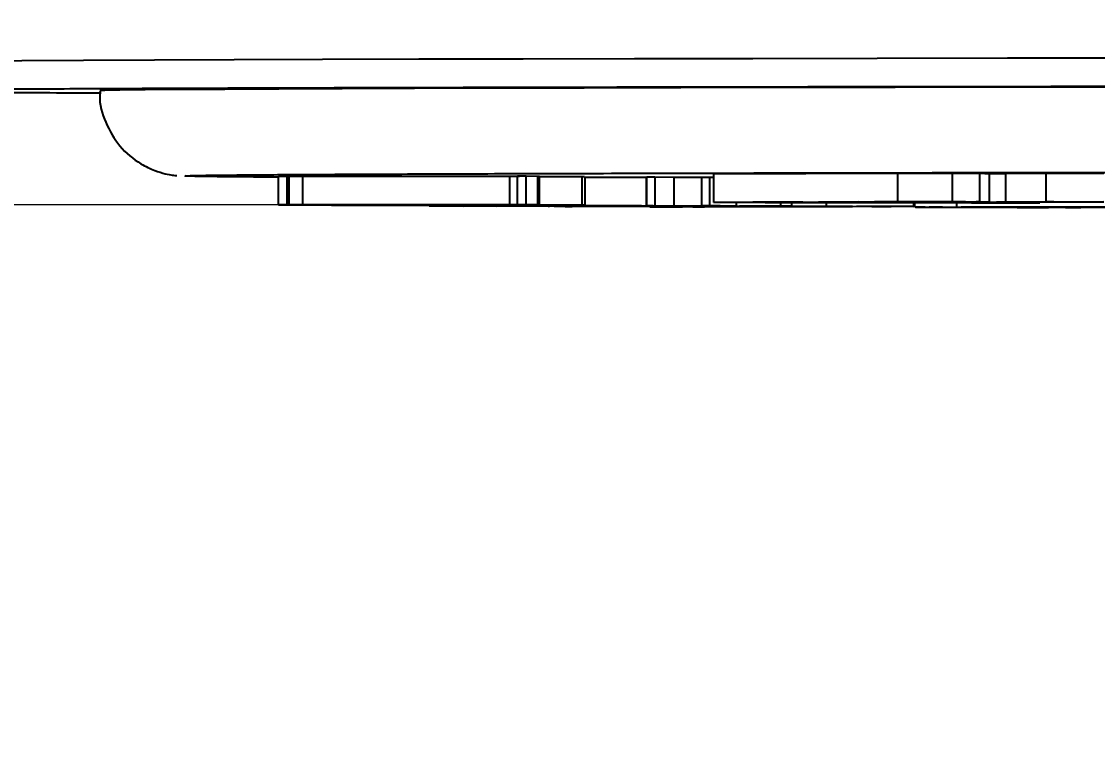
# Model space of a CAD drawing. Header units: millimetres. Extents: x 2251 to 4395, y 932 to 2449.
# Drawn here: x 3028.25 to 3066.2, y 1070.85 to 1096.67 of the extents above; entities that cross this region are included whole.
import ezdxf

# ---------------------------------------------------------------- set-up
doc = ezdxf.new("R2010")
doc.units = ezdxf.units.MM
doc.layers.add('AM_5', color=3, linetype='Continuous', lineweight=25)
doc.styles.add('SLDTEXTSTYLE1', font='txt.shx', dxfattribs={"width": 0.7, "bigfont": 'gbcbig.shx'})
doc.dimstyles.new('SLDDIMSTYLE12$0', dxfattribs={"dimtxt": 12, "dimasz": 10, "dimexe": 0, "dimexo": 0.0625, "dimgap": 0.875, "dimtad": 1, "dimdec": 1, "dimlfac": 1.8, "dimrnd": 1e-09, "dimzin": 12, "dimdsep": 46, "dimtxsty": 'SLDTEXTSTYLE1', "dimcen": 0.09, "dimdle": 8.16, "dimclrd": 3, "dimclre": 3, "dimadec": 0, "dimazin": 3, "dimtfac": 1, "dimtdec": 1, "dimtofl": 0, "dimtmove": 0, "dimatfit": 3, "dimfxl": 0, "dimfrac": 2, "dimtolj": 1, "dimlwd": 5, "dimlwe": 5, "dimarcsym": 0})

# ---------------------------------------------------------------- blocks, each defined once
blk = doc.blocks.new('*D73')
at = {"layer": 'AM_5', "color": 3, "lineweight": 5, "transparency": 16777216}
blk.add_line((3058.297, 1331.828), (2907.958, 1331.828), dxfattribs=at)
at = {"layer": 'AM_5', "color": 3, "linetype": 'Continuous', "lineweight": 5, "transparency": 16777216}
for p, q in [((2907.958, 1321.828), (2907.958, 1100.203)), ((3037.59, 1090.203), (2907.958, 1090.203))]:
    blk.add_line(p, q, dxfattribs=at)
at = {"layer": 'AM_5', "color": 3, "transparency": 16777216}
for points in [[(2906.291, 1321.828), (2909.624, 1321.828), (2907.958, 1331.828)], [(2906.291, 1100.203), (2909.624, 1100.203), (2907.958, 1090.203)]]:
    blk.add_solid(points, dxfattribs=at)
at = {"layer": 'Defpoints', "color": 0, "transparency": 16777216}
for p in [(3058.359, 1331.828), (2907.958, 1090.203), (3037.652, 1090.203)]:
    blk.add_point(p, dxfattribs=at)
at = {"layer": 'AM_5', "color": 0, "transparency": 16777216, "insert": (2901.083, 1164.115), "char_height": 12, "attachment_point": 5, "rotation": 90, "style": 'SLDTEXTSTYLE1'}
blk.add_mtext('\\A1;245', dxfattribs=at)
blk = doc.blocks.new('*D74')
at = {"layer": 'AM_5', "color": 3, "lineweight": 5, "transparency": 16777216}
blk.add_line((3037.558, 1090.203), (2908.105, 1090.203), dxfattribs=at)
at = {"layer": 'AM_5', "color": 3, "linetype": 'Continuous', "lineweight": 5, "transparency": 16777216}
for p, q in [((2908.105, 1080.203), (2908.105, 1055.13)), ((3036.663, 1045.13), (2908.105, 1045.13))]:
    blk.add_line(p, q, dxfattribs=at)
at = {"layer": 'AM_5', "color": 3, "transparency": 16777216}
for points in [[(2906.438, 1080.203), (2909.772, 1080.203), (2908.105, 1090.203)], [(2906.438, 1055.13), (2909.772, 1055.13), (2908.105, 1045.13)]]:
    blk.add_solid(points, dxfattribs=at)
at = {"layer": 'Defpoints', "color": 0, "transparency": 16777216}
for p in [(3037.62, 1090.203), (2908.105, 1045.13), (3036.725, 1045.13)]:
    blk.add_point(p, dxfattribs=at)
at = {"layer": 'AM_5', "color": 0, "transparency": 16777216, "insert": (2901.23, 1067.667), "char_height": 12, "attachment_point": 5, "rotation": 90, "style": 'SLDTEXTSTYLE1'}
blk.add_mtext('\\A1;45', dxfattribs=at)

msp = doc.modelspace()

# ---------------------------------------------------------------- linework, layer by layer
at = {"color": 7, "linetype": 'Continuous', "lineweight": 25}
for p, q in [((3034.009, 1091.22), (3034.064, 1091.223)), ((3037.62, 1091.203), (3037.314, 1091.203)), ((3037.314, 1090.203), (3037.314, 1091.203)), ((3037.684, 1091.202), (3037.62, 1091.203)), ((3037.62, 1090.203), (3037.62, 1091.203)), ((3037.684, 1091.202), (3037.684, 1090.202)), ((3045.474, 1091.204), (3038.173, 1091.201)), ((3038.173, 1090.201), (3038.173, 1091.201)), ((3045.474, 1090.204), (3045.474, 1091.204)), ((3046.052, 1091.206), (3045.746, 1091.206)), ((3045.746, 1090.206), (3045.746, 1091.206)), ((3046.462, 1091.201), (3046.052, 1091.206)), ((3046.052, 1090.206), (3046.052, 1091.206)), ((3046.518, 1091.199), (3046.462, 1091.201)), ((3046.462, 1090.201), (3046.462, 1091.201)), ((3046.521, 1090.199), (3046.521, 1091.199)), ((3048.023, 1090.188), (3048.023, 1091.188)), ((3048.125, 1090.186), (3048.125, 1091.186)), ((3050.29, 1091.169), (3048.125, 1091.166)), ((3050.29, 1090.169), (3050.29, 1091.169)), ((3050.583, 1091.171), (3050.305, 1091.171)), ((3050.305, 1090.171), (3050.305, 1091.171)), ((3051.268, 1091.168), (3050.583, 1091.171)), ((3050.583, 1091.171), (3050.583, 1090.171)), ((3051.268, 1090.168), (3051.268, 1091.168)), ((3052.245, 1091.16), (3051.268, 1091.159)), ((3052.523, 1091.163), (3052.245, 1091.162)), ((3052.245, 1090.162), (3052.245, 1091.162)), ((3052.667, 1091.162), (3052.523, 1091.163)), ((3052.523, 1090.163), (3052.523, 1091.163)), ((3059.158, 1091.307), (3052.667, 1091.287)), ((3052.667, 1090.287), (3052.667, 1091.287)), ((3061.089, 1091.311), (3059.158, 1091.31)), ((3059.158, 1090.31), (3059.158, 1091.31)), ((3061.089, 1090.311), (3061.089, 1091.311)), ((3062.042, 1091.307), (3061.089, 1091.306)), ((3062.042, 1090.307), (3062.042, 1091.307)), ((3062.962, 1091.296), (3062.389, 1091.297)), ((3062.389, 1090.297), (3062.389, 1091.297)), ((3064.39, 1091.3), (3062.962, 1091.296)), ((3062.962, 1090.296), (3062.962, 1091.296)), ((3066.416, 1091.305), (3064.39, 1091.304)), ((3064.39, 1090.304), (3064.39, 1091.304)), ((3037.705, 1090.198), (3037.314, 1090.203)), ((3037.314, 1090.203), (3037.62, 1090.203)), ((3037.62, 1090.203), (3037.684, 1090.202)), ((3037.995, 1090.199), (3038.011, 1090.198)), ((3038.173, 1090.201), (3045.474, 1090.204)), ((3045.621, 1090.202), (3038.32, 1090.2)), ((3039.167, 1090.2), (3039.167, 1090.184)), ((3042.619, 1090.194), (3042.619, 1090.201)), ((3045.802, 1090.205), (3045.746, 1090.206)), ((3045.746, 1090.206), (3046.052, 1090.206)), ((3046.052, 1090.206), (3046.462, 1090.201)), ((3046.462, 1090.201), (3046.444, 1090.199)), ((3052.667, 1090.287), (3059.409, 1090.308)), ((3053.535, 1090.287), (3052.667, 1090.287)), ((3053.468, 1090.159), (3053.468, 1090.287)), ((3055.808, 1090.295), (3054.308, 1090.29)), ((3054.473, 1090.286), (3054.473, 1090.291)), ((3054.473, 1090.286), (3054.475, 1090.287)), ((3054.475, 1090.287), (3054.475, 1090.291)), ((3055.033, 1090.154), (3055.033, 1090.286)), ((3055.413, 1090.152), (3055.413, 1090.286)), ((3060.439, 1090.288), (3055.808, 1090.295)), ((3057.778, 1090.301), (3056.361, 1090.297)), ((3056.361, 1090.297), (3060.992, 1090.29)), ((3056.645, 1090.149), (3056.645, 1090.286)), ((3057.36, 1090.281), (3058.505, 1090.282)), ((3062.409, 1090.294), (3057.778, 1090.301)), ((3057.894, 1090.288), (3057.894, 1090.292)), ((3061.089, 1090.311), (3058.331, 1090.303)), ((3058.331, 1090.303), (3061.988, 1090.297)), ((3058.455, 1090.286), (3058.455, 1090.291)), ((3058.505, 1090.282), (3058.505, 1090.291)), ((3058.505, 1090.282), (3060.439, 1090.288)), ((3066.416, 1090.305), (3058.847, 1090.282)), ((3059.158, 1090.31), (3061.089, 1090.311)), ((3059.409, 1090.308), (3059.158, 1090.31)), ((3059.724, 1090.14), (3059.724, 1090.284)), ((3059.738, 1090.284), (3059.738, 1090.116)), ((3060.357, 1090.306), (3060.357, 1090.309)), ((3060.357, 1090.306), (3062.042, 1090.307)), ((3060.992, 1090.296), (3060.992, 1090.29)), ((3060.992, 1090.29), (3062.409, 1090.294)), ((3061.219, 1090.289), (3061.219, 1090.124)), ((3062.389, 1090.297), (3062.962, 1090.296)), ((3062.962, 1090.296), (3064.657, 1090.301)), ((3064.169, 1090.267), (3063.938, 1090.266)), ((3064.169, 1090.267), (3064.169, 1090.298)), ((3064.39, 1090.304), (3066.416, 1090.305)), ((3064.657, 1090.301), (3064.39, 1090.304)), ((3042.631, 1090.162), (3042.908, 1090.163)), ((3043.576, 1090.158), (3042.631, 1090.162)), ((3042.908, 1090.163), (3043.097, 1090.162)), ((3043.854, 1090.159), (3043.576, 1090.158)), ((3043.665, 1090.16), (3043.854, 1090.159)), ((3043.679, 1090.161), (3050.29, 1090.169)), ((3050.063, 1090.168), (3043.821, 1090.161)), ((3043.854, 1090.159), (3043.854, 1090.161)), ((3045.019, 1090.152), (3050.111, 1090.167)), ((3045.019, 1090.152), (3045.019, 1090.162)), ((3045.162, 1090.152), (3045.019, 1090.152)), ((3052.42, 1090.16), (3045.162, 1090.152)), ((3051.268, 1090.168), (3046.82, 1090.155)), ((3046.82, 1090.155), (3046.869, 1090.154)), ((3046.869, 1090.154), (3052.278, 1090.16)), ((3046.869, 1090.154), (3046.869, 1090.155)), ((3047.02, 1090.154), (3047.02, 1090.146)), ((3047.364, 1090.144), (3047.057, 1090.145)), ((3049.633, 1090.157), (3049.633, 1090.154)), ((3050.111, 1090.167), (3050.063, 1090.168)), ((3050.448, 1090.17), (3050.305, 1090.171)), ((3050.305, 1090.171), (3050.583, 1090.171)), ((3052.093, 1090.13), (3050.408, 1090.135)), ((3050.408, 1090.135), (3050.65, 1090.135)), ((3050.583, 1090.171), (3051.268, 1090.168)), ((3050.65, 1090.135), (3050.943, 1090.134)), ((3051.558, 1090.134), (3057.221, 1090.144)), ((3052.045, 1090.132), (3052.336, 1090.131)), ((3057.701, 1090.142), (3052.078, 1090.133)), ((3052.336, 1090.131), (3052.093, 1090.13)), ((3052.245, 1090.162), (3052.523, 1090.163)), ((3052.434, 1090.162), (3052.245, 1090.162)), ((3052.27, 1090.146), (3052.27, 1090.16)), ((3052.278, 1090.16), (3052.278, 1090.162)), ((3052.336, 1090.131), (3052.336, 1090.133)), ((3052.523, 1090.163), (3053.468, 1090.159)), ((3053.191, 1090.158), (3053.002, 1090.159)), ((3053.468, 1090.159), (3053.191, 1090.158)), ((3054.817, 1090.147), (3056.645, 1090.149)), ((3054.971, 1090.146), (3054.817, 1090.147)), ((3056.645, 1090.149), (3059.724, 1090.14)), ((3058.446, 1090.137), (3058.244, 1090.137)), ((3059.724, 1090.14), (3058.446, 1090.137)), ((3063.366, 1090.107), (3063.547, 1090.108)), ((3065.423, 1090.104), (3063.366, 1090.107)), ((3063.547, 1090.108), (3063.845, 1090.108)), ((3064.472, 1090.108), (3068.746, 1090.121)), ((3067.13, 1090.113), (3065.157, 1090.107)), ((3065.304, 1090.105), (3065.304, 1090.107)), ((3065.304, 1090.105), (3065.604, 1090.105)), ((3065.604, 1090.105), (3065.423, 1090.104)), ((3065.604, 1090.105), (3065.604, 1090.108))]:
    msp.add_line(p, q, dxfattribs=at)
at = {"color": 7, "linetype": 'Continuous', "lineweight": 25, "flags": 128}
for points in [[(3088.197, 1095.388), (3082.937, 1095.386), (3077.767, 1095.383), (3072.708, 1095.379), (3067.784, 1095.374), (3063.018, 1095.369), (3058.43, 1095.363), (3054.041, 1095.356), (3049.872, 1095.349), (3045.941, 1095.341), (3042.266, 1095.333), (3038.863, 1095.324), (3035.749, 1095.314), (3032.936, 1095.305), (3030.439, 1095.294), (3028.267, 1095.284), (3026.432, 1095.273), (3024.94, 1095.262), (3023.8, 1095.251)], [(3086.248, 1094.369), (3081.377, 1094.366), (3076.611, 1094.363), (3071.975, 1094.358), (3067.49, 1094.353), (3063.18, 1094.348), (3059.066, 1094.342), (3055.169, 1094.335), (3051.507, 1094.327), (3048.099, 1094.319), (3044.963, 1094.311), (3042.113, 1094.302), (3039.564, 1094.293), (3037.328, 1094.283), (3035.418, 1094.273), (3033.841, 1094.263), (3032.607, 1094.252), (3031.721, 1094.242), (3031.187, 1094.231), (3031.009, 1094.22), (3031.009, 1094.22)]]:
    msp.add_lwpolyline(points, dxfattribs=at)
at = {"color": 7, "linetype": 'Continuous', "lineweight": 25}
for points, knots in [([(3088.376, 1094.386), (3085.88, 1094.385), (3080.842, 1094.383), (3073.465, 1094.378), (3066.223, 1094.371), (3059.244, 1094.362), (3052.641, 1094.352), (3046.547, 1094.34), (3041.055, 1094.327), (3036.243, 1094.313), (3032.181, 1094.298), (3028.911, 1094.282), (3026.373, 1094.267), (3025.31, 1094.256), (3024.784, 1094.25)], [0, 0, 0, 0, 0.079959, 0.161371, 0.244142, 0.328893, 0.414217, 0.5, 0.585778, 0.671102, 0.755858, 0.838624, 0.920039, 1, 1, 1, 1]), ([(3024.784, 1094.19), (3025.316, 1094.185), (3026.389, 1094.174), (3028.524, 1094.16), (3030.328, 1094.152), (3031.023, 1094.149)], [0, 0, 0, 0, 0.376395, 0.759633, 1, 1, 1, 1]), ([(3031.031, 1094.218), (3031.024, 1094.166), (3030.975, 1093.792), (3031.191, 1093.09), (3031.678, 1092.242), (3032.334, 1091.692), (3032.921, 1091.41), (3033.333, 1091.291), (3033.617, 1091.242), (3033.687, 1091.236), (3033.729, 1091.233)], [0, 0, 0, 0, 0.030661, 0.221524, 0.412563, 0.604262, 0.714262, 0.802035, 0.882755, 1, 1, 1, 1]), ([(3034.064, 1091.223), (3034.111, 1091.226), (3034.218, 1091.234), (3035.088, 1091.247), (3036.569, 1091.261), (3038.744, 1091.274), (3041.574, 1091.288), (3045.088, 1091.301), (3049.242, 1091.313), (3053.986, 1091.324), (3059.247, 1091.334), (3064.939, 1091.343), (3070.962, 1091.35), (3077.185, 1091.357), (3083.551, 1091.361), (3089.903, 1091.364), (3096.242, 1091.366), (3102.509, 1091.367), (3108.776, 1091.366), (3115.115, 1091.364), (3121.468, 1091.361), (3127.833, 1091.357), (3134.057, 1091.35), (3140.079, 1091.343), (3145.771, 1091.334), (3151.032, 1091.324), (3155.776, 1091.313), (3159.93, 1091.301), (3163.444, 1091.288), (3166.274, 1091.274), (3168.45, 1091.261), (3169.931, 1091.247), (3170.802, 1091.234), (3170.909, 1091.226), (3170.957, 1091.223)], [0, 0, 0, 0, 0.023828, 0.053273, 0.084485, 0.115699, 0.147957, 0.180726, 0.213842, 0.247136, 0.28043, 0.313546, 0.346314, 0.378573, 0.409785, 0.440999, 0.470442, 0.499888, 0.529332, 0.558778, 0.58999, 0.621203, 0.653462, 0.68623, 0.719347, 0.752641, 0.785934, 0.819051, 0.851819, 0.884078, 0.915289, 0.946503, 0.975948, 1, 1, 1, 1]), ([(3037.314, 1091.176), (3037.095, 1091.177), (3036.14, 1091.183), (3035.11, 1091.193), (3034.167, 1091.207), (3034.062, 1091.216), (3034.009, 1091.22)], [0, 0, 0, 0, 0.093549, 0.407564, 0.703776, 1, 1, 1, 1]), ([(3038.173, 1091.201), (3038.105, 1091.201), (3038.004, 1091.201), (3037.875, 1091.201), (3037.792, 1091.202), (3037.721, 1091.202), (3037.698, 1091.202), (3037.684, 1091.202)], [0, 0, 0, 0, 0.282258, 0.415886, 0.550305, 0.716557, 1, 1, 1, 1]), ([(3045.803, 1091.205), (3045.804, 1091.205), (3045.809, 1091.205), (3045.763, 1091.204), (3045.672, 1091.204), (3045.567, 1091.204), (3045.495, 1091.204), (3045.474, 1091.204)], [0, 0, 0, 0, 0.132695, 0.344902, 0.557282, 0.875523, 1, 1, 1, 1]), ([(3048.023, 1091.188), (3047.892, 1091.189), (3047.649, 1091.19), (3047.047, 1091.191), (3046.648, 1091.191), (3046.521, 1091.191)], [0, 0, 0, 0, 0.440415, 0.822801, 1, 1, 1, 1]), ([(3048.105, 1091.186), (3048.1, 1091.187), (3048.094, 1091.187), (3048.033, 1091.188), (3048.023, 1091.188)], [0, 0, 0, 0, 0.8307195, 1, 1, 1, 1]), ([(3062.389, 1091.297), (3062.354, 1091.297), (3062.292, 1091.299), (3062.167, 1091.3), (3062.082, 1091.301), (3062.042, 1091.302)], [0, 0, 0, 0, 0.408182, 0.725272, 1, 1, 1, 1]), ([(3037.684, 1090.202), (3037.702, 1090.202), (3037.728, 1090.202), (3037.823, 1090.202), (3037.918, 1090.201), (3038.038, 1090.201), (3038.127, 1090.201), (3038.173, 1090.201)], [0, 0, 0, 0, 0.35696, 0.506296, 0.628832, 0.807113, 1, 1, 1, 1]), ([(3042.895, 1090.192), (3042.227, 1090.192), (3041.165, 1090.192), (3039.772, 1090.192), (3038.837, 1090.193), (3038.126, 1090.195), (3037.827, 1090.197), (3037.724, 1090.198), (3037.705, 1090.198)], [0, 0, 0, 0, 0.298114, 0.474394, 0.620068, 0.765882, 0.956507, 1, 1, 1, 1]), ([(3038.32, 1090.2), (3038.269, 1090.2), (3038.181, 1090.2), (3038.08, 1090.199), (3038.017, 1090.199), (3038.008, 1090.199), (3038.004, 1090.199)], [0, 0, 0, 0, 0.290202, 0.50382, 0.763034, 1, 1, 1, 1]), ([(3038.011, 1090.198), (3038.105, 1090.198), (3038.285, 1090.196), (3038.962, 1090.195), (3039.978, 1090.194), (3041.246, 1090.194), (3042.181, 1090.194), (3042.619, 1090.194)], [0, 0, 0, 0, 0.1795953, 0.3437589, 0.4958271, 0.7636966, 1, 1, 1, 1]), ([(3039.198, 1090.184), (3039.19, 1090.184), (3039.149, 1090.185), (3039.442, 1090.186), (3040.126, 1090.188), (3041.344, 1090.19), (3042.341, 1090.191), (3042.833, 1090.191)], [0, 0, 0, 0, 0.036608, 0.183936, 0.408772, 0.708665, 1, 1, 1, 1]), ([(3039.558, 1090.183), (3039.528, 1090.183), (3039.468, 1090.184), (3039.66, 1090.185), (3040.118, 1090.186), (3041.264, 1090.188), (3042.367, 1090.189), (3043.116, 1090.189)], [0, 0, 0, 0, 0.098439, 0.192959, 0.327087, 0.54288, 1, 1, 1, 1]), ([(3042.619, 1090.194), (3043.279, 1090.194), (3044.233, 1090.195), (3045.32, 1090.196), (3045.903, 1090.197), (3046.068, 1090.198), (3046.15, 1090.199)], [0, 0, 0, 0, 0.452303, 0.653993, 0.826668, 1, 1, 1, 1]), ([(3042.833, 1090.191), (3043.49, 1090.192), (3044.609, 1090.192), (3046.089, 1090.192), (3047.06, 1090.191), (3047.715, 1090.19), (3047.917, 1090.189), (3048.023, 1090.188)], [0, 0, 0, 0, 0.335879, 0.572344, 0.731569, 0.859032, 1, 1, 1, 1]), ([(3046.435, 1090.198), (3046.319, 1090.197), (3046.087, 1090.196), (3045.254, 1090.194), (3044.143, 1090.193), (3043.291, 1090.192), (3042.895, 1090.192)], [0, 0, 0, 0, 0.221306, 0.442951, 0.740483, 1, 1, 1, 1]), ([(3043.116, 1090.189), (3043.765, 1090.19), (3044.76, 1090.19), (3046.05, 1090.19), (3046.814, 1090.19), (3047.321, 1090.189), (3047.572, 1090.188), (3047.649, 1090.188), (3047.672, 1090.188)], [0, 0, 0, 0, 0.397346, 0.609831, 0.759517, 0.858592, 0.95839, 1, 1, 1, 1]), ([(3047.672, 1090.188), (3047.708, 1090.187), (3047.776, 1090.187), (3047.672, 1090.186), (3047.375, 1090.185), (3046.407, 1090.183), (3045.254, 1090.182), (3044.34, 1090.181), (3044.212, 1090.181)], [0, 0, 0, 0, 0.099013, 0.188639, 0.277978, 0.435263, 0.920804, 1, 1, 1, 1]), ([(3048.023, 1090.188), (3048.079, 1090.187), (3048.191, 1090.186), (3047.912, 1090.184), (3047.151, 1090.182), (3045.973, 1090.18), (3044.953, 1090.18), (3044.495, 1090.179)], [0, 0, 0, 0, 0.14267, 0.2869, 0.459199, 0.757548, 1, 1, 1, 1]), ([(3045.474, 1090.204), (3045.546, 1090.204), (3045.651, 1090.204), (3045.756, 1090.204), (3045.808, 1090.205), (3045.822, 1090.205), (3045.809, 1090.205), (3045.802, 1090.205)], [0, 0, 0, 0, 0.30393, 0.439412, 0.57524, 0.766538, 1, 1, 1, 1]), ([(3046.156, 1090.201), (3046.138, 1090.201), (3046.101, 1090.202), (3046.006, 1090.202), (3045.887, 1090.202), (3045.792, 1090.202), (3045.701, 1090.202), (3045.644, 1090.202), (3045.621, 1090.202)], [0, 0, 0, 0, 0.292195, 0.587448, 0.712259, 0.818051, 0.924072, 1, 1, 1, 1]), ([(3046.175, 1090.2), (3046.184, 1090.2), (3046.204, 1090.2), (3046.172, 1090.201), (3046.156, 1090.201)], [0, 0, 0, 0, 0.508302, 1, 1, 1, 1]), ([(3054.308, 1090.29), (3054.217, 1090.29), (3054.035, 1090.289), (3053.761, 1090.288), (3053.618, 1090.287), (3053.535, 1090.287)], [0, 0, 0, 0, 0.297154, 0.594531, 1, 1, 1, 1]), ([(3057.722, 1090.285), (3057.426, 1090.286), (3056.834, 1090.286), (3055.74, 1090.286), (3054.954, 1090.286), (3054.473, 1090.286)], [0, 0, 0, 0, 0.280043, 0.559301, 1, 1, 1, 1]), ([(3054.475, 1090.287), (3054.785, 1090.287), (3055.405, 1090.287), (3056.262, 1090.288), (3056.945, 1090.288), (3057.462, 1090.288), (3057.745, 1090.288), (3057.876, 1090.288), (3057.894, 1090.288)], [0, 0, 0, 0, 0.2778733, 0.555831, 0.7571621, 0.8707407, 0.982618, 1, 1, 1, 1]), ([(3063.938, 1090.266), (3063.682, 1090.268), (3063.062, 1090.271), (3060.803, 1090.276), (3058.683, 1090.279), (3057.36, 1090.281)], [0, 0, 0, 0, 0.209452, 0.506883, 1, 1, 1, 1]), ([(3058.531, 1090.285), (3058.513, 1090.285), (3058.477, 1090.285), (3058.352, 1090.285), (3058.173, 1090.285), (3057.947, 1090.285), (3057.797, 1090.285), (3057.722, 1090.285)], [0, 0, 0, 0, 0.087606, 0.17564, 0.445063, 0.721294, 1, 1, 1, 1]), ([(3057.894, 1090.288), (3058.044, 1090.288), (3058.298, 1090.287), (3058.459, 1090.286), (3058.531, 1090.286), (3058.568, 1090.285), (3058.542, 1090.285), (3058.531, 1090.285)], [0, 0, 0, 0, 0.4076992, 0.6900828, 0.8437541, 0.9341612, 1, 1, 1, 1]), ([(3058.847, 1090.282), (3059.398, 1090.281), (3060.416, 1090.279), (3061.785, 1090.277), (3063.205, 1090.273), (3063.894, 1090.27), (3064.13, 1090.267), (3064.169, 1090.267)], [0, 0, 0, 0, 0.221372, 0.409276, 0.596404, 0.933221, 1, 1, 1, 1]), ([(3061.988, 1090.297), (3061.795, 1090.299), (3061.491, 1090.301), (3060.97, 1090.304), (3060.562, 1090.305), (3060.357, 1090.306)], [0, 0, 0, 0, 0.46227, 0.729265, 1, 1, 1, 1]), ([(3062.042, 1090.307), (3061.986, 1090.306), (3061.896, 1090.305), (3061.949, 1090.303), (3061.999, 1090.303), (3062.024, 1090.302)], [0, 0, 0, 0, 0.451045, 0.724772, 1, 1, 1, 1]), ([(3062.024, 1090.302), (3062.083, 1090.301), (3062.187, 1090.3), (3062.31, 1090.298), (3062.363, 1090.297), (3062.389, 1090.297)], [0, 0, 0, 0, 0.39149, 0.695584, 1, 1, 1, 1]), ([(3044.495, 1090.179), (3043.841, 1090.179), (3042.727, 1090.178), (3041.226, 1090.179), (3040.239, 1090.18), (3039.564, 1090.181), (3039.362, 1090.182), (3039.258, 1090.182)], [0, 0, 0, 0, 0.333285, 0.566687, 0.735011, 0.863042, 1, 1, 1, 1]), ([(3044.212, 1090.181), (3043.567, 1090.181), (3042.576, 1090.18), (3041.288, 1090.18), (3040.507, 1090.18), (3039.974, 1090.181), (3039.68, 1090.182), (3039.59, 1090.182), (3039.558, 1090.183)], [0, 0, 0, 0, 0.386905, 0.593845, 0.741486, 0.842547, 0.944349, 1, 1, 1, 1]), ([(3043.097, 1090.162), (3043.138, 1090.162), (3043.197, 1090.162), (3043.323, 1090.161), (3043.438, 1090.161), (3043.561, 1090.161), (3043.639, 1090.161), (3043.679, 1090.161)], [0, 0, 0, 0, 0.3460999, 0.4934666, 0.642693, 0.8205684, 1, 1, 1, 1]), ([(3043.821, 1090.161), (3043.775, 1090.161), (3043.696, 1090.161), (3043.619, 1090.16), (3043.586, 1090.16), (3043.599, 1090.16), (3043.643, 1090.16), (3043.665, 1090.16)], [0, 0, 0, 0, 0.227355, 0.388209, 0.549679, 0.776891, 1, 1, 1, 1]), ([(3047.052, 1090.146), (3047.046, 1090.147), (3047.022, 1090.148), (3047.428, 1090.15), (3048.301, 1090.152), (3049.18, 1090.154), (3049.633, 1090.154)], [0, 0, 0, 0, 0.075612, 0.323708, 0.651392, 1, 1, 1, 1]), ([(3052.808, 1090.144), (3052.225, 1090.143), (3051.233, 1090.142), (3049.749, 1090.141), (3048.677, 1090.142), (3047.868, 1090.142), (3047.535, 1090.143), (3047.364, 1090.144)], [0, 0, 0, 0, 0.333528, 0.567546, 0.735799, 0.864912, 1, 1, 1, 1]), ([(3047.626, 1090.144), (3047.55, 1090.144), (3047.402, 1090.145), (3047.426, 1090.146), (3047.698, 1090.148), (3048.569, 1090.15), (3049.526, 1090.152), (3050.171, 1090.153)], [0, 0, 0, 0, 0.098651, 0.191047, 0.328598, 0.547094, 1, 1, 1, 1]), ([(3052.27, 1090.146), (3051.701, 1090.145), (3050.826, 1090.144), (3049.62, 1090.143), (3048.824, 1090.143), (3048.226, 1090.143), (3047.84, 1090.143), (3047.681, 1090.144), (3047.626, 1090.144)], [0, 0, 0, 0, 0.386956, 0.593793, 0.740338, 0.842099, 0.944778, 1, 1, 1, 1]), ([(3049.633, 1090.154), (3050.219, 1090.155), (3051.219, 1090.156), (3052.688, 1090.157), (3053.735, 1090.157), (3054.524, 1090.156), (3054.858, 1090.155), (3055.033, 1090.154)], [0, 0, 0, 0, 0.336368, 0.574645, 0.731944, 0.859761, 1, 1, 1, 1]), ([(3050.171, 1090.153), (3050.744, 1090.153), (3051.62, 1090.154), (3052.85, 1090.155), (3053.638, 1090.155), (3054.219, 1090.155), (3054.553, 1090.154), (3054.688, 1090.154), (3054.726, 1090.154)], [0, 0, 0, 0, 0.397528, 0.607391, 0.759995, 0.859904, 0.960457, 1, 1, 1, 1]), ([(3050.29, 1090.169), (3050.34, 1090.169), (3050.421, 1090.169), (3050.504, 1090.169), (3050.537, 1090.169), (3050.528, 1090.17), (3050.481, 1090.17), (3050.448, 1090.17)], [0, 0, 0, 0, 0.2393069, 0.3883408, 0.5382316, 0.6776492, 1, 1, 1, 1]), ([(3050.943, 1090.134), (3051.001, 1090.134), (3051.083, 1090.134), (3051.234, 1090.134), (3051.358, 1090.134), (3051.469, 1090.134), (3051.533, 1090.134), (3051.558, 1090.134)], [0, 0, 0, 0, 0.362826, 0.512382, 0.662913, 0.871019, 1, 1, 1, 1]), ([(3052.078, 1090.133), (3052.032, 1090.133), (3051.958, 1090.133), (3051.916, 1090.132), (3051.919, 1090.132), (3051.92, 1090.132)], [0, 0, 0, 0, 0.535075, 0.860931, 1, 1, 1, 1]), ([(3051.921, 1090.132), (3051.936, 1090.132), (3051.963, 1090.132), (3052.021, 1090.132), (3052.045, 1090.132)], [0, 0, 0, 0, 0.575503, 1, 1, 1, 1]), ([(3054.726, 1090.154), (3054.807, 1090.154), (3054.961, 1090.153), (3054.995, 1090.152), (3054.85, 1090.151), (3054.136, 1090.149), (3053.167, 1090.147), (3052.368, 1090.146), (3052.27, 1090.146)], [0, 0, 0, 0, 0.099186, 0.189605, 0.279846, 0.434014, 0.930829, 1, 1, 1, 1]), ([(3052.278, 1090.16), (3052.328, 1090.16), (3052.409, 1090.16), (3052.492, 1090.161), (3052.525, 1090.161), (3052.516, 1090.161), (3052.468, 1090.161), (3052.434, 1090.162)], [0, 0, 0, 0, 0.239079, 0.388006, 0.537788, 0.677074, 1, 1, 1, 1]), ([(3053.002, 1090.159), (3052.968, 1090.159), (3052.909, 1090.16), (3052.78, 1090.16), (3052.661, 1090.16), (3052.537, 1090.16), (3052.461, 1090.16), (3052.42, 1090.16)], [0, 0, 0, 0, 0.282446, 0.488833, 0.649378, 0.810868, 1, 1, 1, 1]), ([(3055.375, 1090.151), (3055.274, 1090.15), (3054.999, 1090.148), (3054.07, 1090.146), (3053.2, 1090.144), (3052.808, 1090.144)], [0, 0, 0, 0, 0.242788, 0.658331, 1, 1, 1, 1]), ([(3057.335, 1090.145), (3057.196, 1090.146), (3056.989, 1090.146), (3056.632, 1090.147), (3056.14, 1090.147), (3055.591, 1090.146), (3055.143, 1090.146), (3054.971, 1090.146)], [0, 0, 0, 0, 0.240793, 0.359777, 0.461711, 0.794413, 1, 1, 1, 1]), ([(3055.033, 1090.154), (3055.179, 1090.154), (3055.4, 1090.153), (3055.378, 1090.152), (3055.37, 1090.152)], [0, 0, 0, 0, 0.659487, 1, 1, 1, 1]), ([(3057.221, 1090.144), (3057.26, 1090.144), (3057.362, 1090.144), (3057.471, 1090.144), (3057.537, 1090.145), (3057.552, 1090.145), (3057.554, 1090.145), (3057.536, 1090.145), (3057.461, 1090.145), (3057.385, 1090.145), (3057.335, 1090.145)], [0, 0, 0, 0, 0.166709, 0.438609, 0.487323, 0.517206, 0.541802, 0.578816, 0.723084, 1, 1, 1, 1]), ([(3058.533, 1090.142), (3058.504, 1090.142), (3058.418, 1090.143), (3058.3, 1090.143), (3058.199, 1090.143), (3058.144, 1090.143), (3058.114, 1090.143), (3058.038, 1090.143), (3057.898, 1090.143), (3057.776, 1090.143), (3057.701, 1090.142)], [0, 0, 0, 0, 0.124093, 0.372351, 0.496838, 0.517541, 0.538485, 0.574939, 0.740211, 1, 1, 1, 1]), ([(3058.244, 1090.137), (3058.428, 1090.138), (3058.686, 1090.139), (3058.856, 1090.14), (3058.905, 1090.14)], [0, 0, 0, 0, 0.710757, 1, 1, 1, 1]), ([(3058.913, 1090.14), (3058.916, 1090.14), (3058.93, 1090.141), (3058.808, 1090.141), (3058.642, 1090.142), (3058.533, 1090.142)], [0, 0, 0, 0, 0.096311, 0.412079, 1, 1, 1, 1]), ([(3059.784, 1090.116), (3059.779, 1090.117), (3059.761, 1090.118), (3060.264, 1090.121), (3060.896, 1090.123), (3061.219, 1090.124)], [0, 0, 0, 0, 0.156561, 0.568308, 1, 1, 1, 1]), ([(3060.537, 1090.112), (3060.341, 1090.112), (3059.957, 1090.113), (3059.835, 1090.114), (3059.775, 1090.115)], [0, 0, 0, 0, 0.508513, 1, 1, 1, 1]), ([(3060.735, 1090.113), (3060.616, 1090.113), (3060.386, 1090.113), (3060.236, 1090.115), (3060.285, 1090.116), (3060.799, 1090.119), (3061.507, 1090.121), (3061.978, 1090.122)], [0, 0, 0, 0, 0.099003, 0.19276, 0.335178, 0.557829, 1, 1, 1, 1]), ([(3065.695, 1090.116), (3065.24, 1090.115), (3064.472, 1090.113), (3063.143, 1090.111), (3062.09, 1090.111), (3061.204, 1090.111), (3060.763, 1090.112), (3060.537, 1090.112)], [0, 0, 0, 0, 0.335274, 0.565807, 0.736276, 0.864906, 1, 1, 1, 1]), ([(3064.936, 1090.117), (3064.497, 1090.116), (3063.826, 1090.114), (3062.811, 1090.113), (3062.07, 1090.112), (3061.486, 1090.112), (3061.048, 1090.112), (3060.831, 1090.112), (3060.735, 1090.113)], [0, 0, 0, 0, 0.388784, 0.594507, 0.742724, 0.84452, 0.93111, 1, 1, 1, 1]), ([(3061.219, 1090.124), (3061.677, 1090.125), (3062.454, 1090.126), (3063.772, 1090.128), (3064.799, 1090.128), (3065.662, 1090.128), (3066.109, 1090.127), (3066.343, 1090.127)], [0, 0, 0, 0, 0.337884, 0.573603, 0.730566, 0.85906, 1, 1, 1, 1]), ([(3061.978, 1090.122), (3062.421, 1090.123), (3063.091, 1090.125), (3064.142, 1090.126), (3064.87, 1090.127), (3065.466, 1090.127), (3065.862, 1090.127), (3066.053, 1090.127), (3066.112, 1090.126)], [0, 0, 0, 0, 0.39949, 0.604579, 0.758371, 0.856867, 0.955984, 1, 1, 1, 1]), ([(3063.845, 1090.108), (3063.917, 1090.107), (3064.016, 1090.107), (3064.165, 1090.107), (3064.273, 1090.107), (3064.383, 1090.107), (3064.441, 1090.108), (3064.472, 1090.108)], [0, 0, 0, 0, 0.3451215, 0.47825, 0.6125433, 0.7923859, 1, 1, 1, 1]), ([(3066.112, 1090.126), (3066.233, 1090.126), (3066.464, 1090.126), (3066.641, 1090.125), (3066.667, 1090.124), (3066.319, 1090.121), (3065.63, 1090.119), (3065.029, 1090.117), (3064.936, 1090.117)], [0, 0, 0, 0, 0.099608, 0.189208, 0.278687, 0.431625, 0.91232, 1, 1, 1, 1]), ([(3065.157, 1090.107), (3065.129, 1090.107), (3065.081, 1090.106), (3065.063, 1090.106), (3065.103, 1090.106), (3065.184, 1090.106), (3065.268, 1090.105), (3065.304, 1090.105)], [0, 0, 0, 0, 0.2392653, 0.3980718, 0.5583573, 0.8110269, 1, 1, 1, 1]), ([(3067.122, 1090.122), (3066.962, 1090.121), (3066.668, 1090.118), (3066.001, 1090.116), (3065.695, 1090.116)], [0, 0, 0, 0, 0.5415287, 1, 1, 1, 1])]:
    msp.add_open_spline(points, degree=3, knots=knots, dxfattribs=at)

# ---------------------------------------------------------------- dimensions: what is measured, and where the dimension line sits
at = {"layer": 'AM_5'}
dim = msp.add_linear_dim(base=(2907.958, 1090.203), p1=(3058.359, 1331.828), p2=(3037.652, 1090.203), angle=90, text='245', dimstyle='SLDDIMSTYLE12$0', override={"dimlfac": 1}, dxfattribs=at)
dim.commit()
dim.dimension.update_dxf_attribs({"geometry": '*D73', "text_midpoint": (2907.958, 1164.115), "dimtype": 160})
dim = msp.add_linear_dim(base=(2908.105, 1045.13), p1=(3037.62, 1090.203), p2=(3036.725, 1045.13), angle=90, text='45', dimstyle='SLDDIMSTYLE12$0', override={"dimlfac": 1, "dimpost": ''}, dxfattribs=at)
dim.commit()
dim.dimension.update_dxf_attribs({"geometry": '*D74', "text_midpoint": (2901.23, 1067.667)})

doc.saveas('drawing.dxf')
